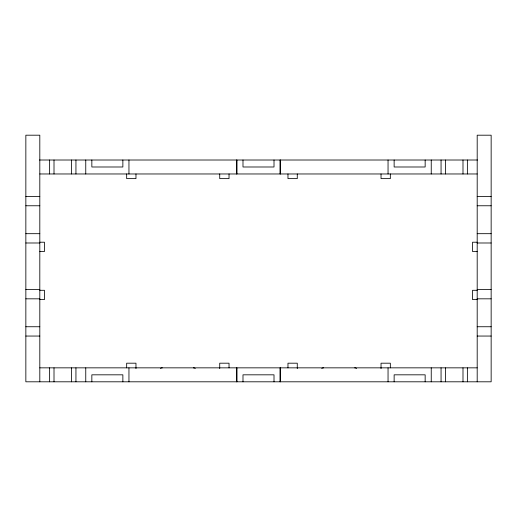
<?xml version="1.0" encoding="UTF-8"?>
<svg xmlns="http://www.w3.org/2000/svg" width="517" height="517" viewBox="0 0 517 517"><rect width="100%" height="100%" fill="white"/><g stroke="black" fill="none" stroke-linecap="round" stroke-linejoin="round"><path stroke-width="0.78" d="M39.512 160.011L477.488 160.011M39.809 173.97L477.191 173.97M25.85 196.46L39.809 196.46M477.191 196.46L491.15 196.46M25.85 205.766L39.809 205.766M477.191 205.766L491.15 205.766M25.85 233.684L39.809 233.684M477.191 233.684L491.15 233.684M39.809 242.215L44.462 242.215L44.462 251.52L39.809 251.52M477.191 242.215L472.538 242.215L472.538 251.52L477.191 251.52M25.85 242.99L39.809 242.99M477.191 242.99L491.15 242.99M25.85 289.52L39.809 289.52M477.191 289.52L491.15 289.52M39.809 290.296L44.462 290.296L44.462 299.601L39.809 299.601M477.191 290.296L472.538 290.296L472.538 299.601L477.191 299.601M25.85 298.826L39.809 298.826M477.191 298.826L491.15 298.826M25.85 326.744L39.809 326.744M477.191 326.744L491.15 326.744M25.85 336.05L39.809 336.05M477.191 336.05L491.15 336.05M39.809 367.846L477.191 367.846M477.191 381.804L477.191 135.195L491.15 135.195L491.15 381.804L25.85 381.804L25.85 135.195L39.809 135.195L39.809 381.804M467.374 160.011L467.374 173.97M467.374 367.846L467.374 381.804M462.993 160.011L462.993 173.97M462.993 367.846L462.993 381.804M445.441 160.011L445.441 173.97M445.441 367.846L445.441 381.804M441.059 160.011L441.059 173.97M441.059 367.846L441.059 381.804M431.243 160.011L431.243 173.97M431.243 367.846L431.243 381.804M425.155 160.011L425.155 166.991L394.135 166.991L394.135 160.011M425.155 381.804L425.155 374.825L394.135 374.825L394.135 381.804M390.335 173.97L390.335 178.623L381.029 178.623L381.029 173.97M390.335 367.846L390.335 363.192L381.029 363.192L381.029 368.621M388.047 160.011L388.047 173.97M388.047 367.846L388.047 381.804M297.275 173.97L297.275 178.623L287.969 178.623L287.969 173.97M297.275 368.621L297.275 363.192L287.969 363.192L287.969 367.846M280.292 160.011L280.292 173.97M280.292 367.846L280.292 381.804M280.098 160.011L280.098 173.97M280.098 367.846L280.098 381.804M274.01 160.011L274.01 166.991L242.99 166.991L242.99 160.011M274.01 381.804L274.01 374.825L242.99 374.825L242.99 381.804M236.902 160.011L236.902 173.97M236.902 367.846L236.902 381.804M236.708 160.011L236.708 173.97M236.708 367.846L236.708 381.804M229.031 173.97L229.031 178.623L219.725 178.623L219.725 173.97M229.031 367.846L229.031 363.192L219.725 363.192L219.725 368.621M135.971 173.97L135.971 178.623L126.665 178.623L126.665 173.97M135.971 368.621L135.971 363.192L126.665 363.192L126.665 367.846M128.953 160.011L128.953 173.97M128.953 367.846L128.953 381.804M122.865 160.011L122.865 166.991L91.845 166.991L91.845 160.011M122.865 381.804L122.865 374.825L91.845 374.825L91.845 381.804M85.757 160.011L85.757 173.97M85.757 367.846L85.757 381.804M75.941 160.011L75.941 173.97M75.941 367.846L75.941 381.804M71.559 160.011L71.559 173.97M71.559 367.846L71.559 381.804M54.007 160.011L54.007 173.97M54.007 367.846L54.007 381.804M49.626 160.011L49.626 173.97M49.626 367.846L49.626 381.804M160.432 368.414A3.49 3.49 0 0 1 162.338 367.846M193.358 367.846A3.49 3.49 0 0 1 195.264 368.414M321.736 368.414A3.49 3.49 0 0 1 323.642 367.846M354.662 367.846A3.49 3.49 0 0 1 356.568 368.414"/></g></svg>
